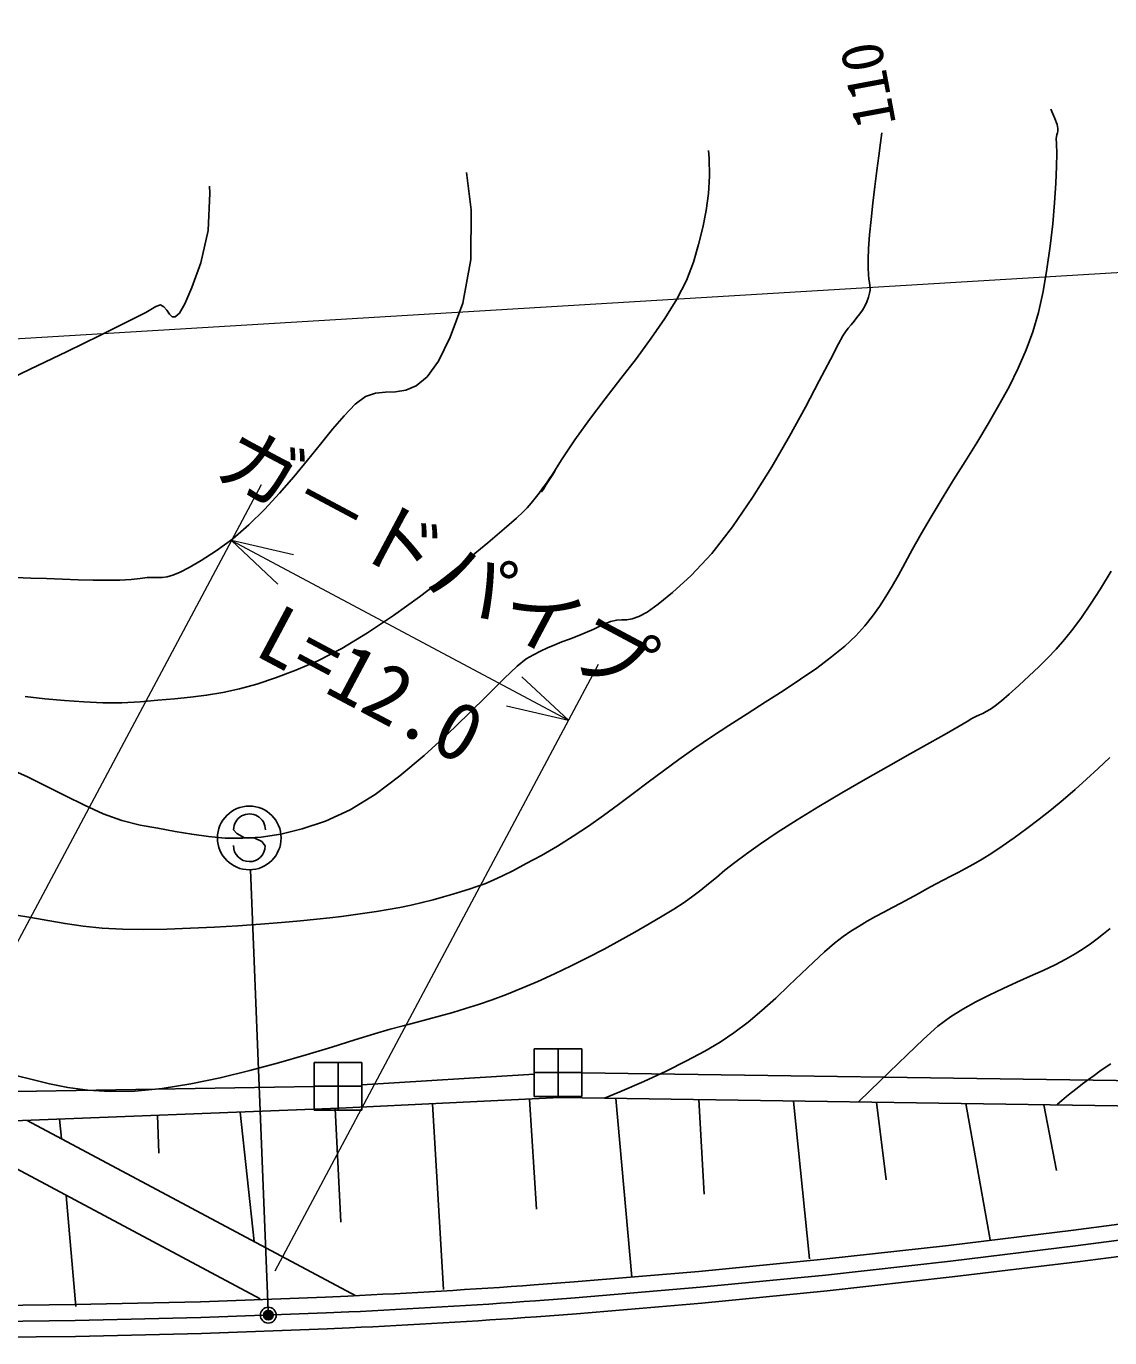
# Model space of a CAD drawing. Units: millimetres, scale not verified. Extents: x 0 to 700000, y -47500 to 447500.
# Drawn here: x 286104 to 320146, y 293411 to 334604 of the extents above; entities that cross this region are included whole.
import ezdxf
from ezdxf.enums import TextEntityAlignment as Align

# ---------------------------------------------------------------- set-up
doc = ezdxf.new("R2010")
doc.units = ezdxf.units.MM
doc.header["$LTSCALE"] = 1000
doc.header["$PDMODE"] = 32
doc.header["$PDSIZE"] = 500
doc.layers.add('作業ﾚｲﾔ1', color=7, linetype='Continuous', lineweight=25)
doc.styles.add('@ＭＳ ゴシック', font='')
doc.styles.add('ＭＳ ゴシック', font='')
doc.styles.get('@ＭＳ ゴシック').set_extended_font_data('@MS Gothic')
doc.styles.get('ＭＳ ゴシック').set_extended_font_data('MS Gothic')

msp = doc.modelspace()

# ---------------------------------------------------------------- linework, layer by layer
at = {"layer": '作業ﾚｲﾔ1', "lineweight": 13}
for p, q in [((67282, 311680), (449281, 334604)), ((283334, 301163), (293491, 320215)), ((292550, 318450), (303139, 312805)), ((294499, 317998), (292550, 318450)), ((292550, 318450), (294011, 317084)), ((293923, 295517), (304080, 314570)), ((303139, 312805), (301678, 314170)), ((301191, 313257), (303139, 312805))]:
    msp.add_line(p, q, dxfattribs=at)
at = {"layer": '作業ﾚｲﾔ1'}
for p, q in [((292717, 309251), (292618, 309369)), ((292962, 309111), (292717, 309251)), ((293263, 309109), (292962, 309111)), ((293508, 308997), (293263, 309109)), ((293614, 308861), (293508, 308997)), ((293703, 294272), (293152, 308111)), ((302064, 300990), (302064, 302490)), ((302064, 302490), (303564, 302490)), ((302814, 300990), (302814, 302490)), ((303564, 302490), (303564, 300990)), ((295152, 300560), (295152, 302060)), ((295152, 302060), (296652, 302060)), ((295902, 300560), (295902, 302060)), ((296652, 302060), (296652, 300560)), ((296652, 301357), (302064, 301693)), ((303564, 301740), (302064, 301740)), ((303564, 301729), (321601, 301469)), ((284415, 301120), (295152, 301298)), ((296652, 301310), (295152, 301310)), ((295932, 300622), (302871, 300955)), ((298872, 300763), (299212, 294932)), ((301910, 300909), (302131, 297453)), ((303564, 300990), (302064, 300990)), ((322456, 300663), (302871, 300955)), ((304632, 300929), (305135, 295313)), ((307236, 300890), (307405, 297926)), ((310206, 300846), (310713, 295895)), ((312817, 300807), (313122, 298373)), ((315628, 300765), (316386, 296491)), ((318072, 300729), (318472, 298664)), ((283667, 300143), (295932, 300622)), ((290226, 300399), (290270, 299204)), ((292828, 300501), (293261, 296437)), ((296652, 300560), (295152, 300560)), ((295806, 300617), (295987, 297046)), ((282863, 300280), (293453, 294635)), ((286129, 300239), (296457, 294733)), ((287153, 300279), (287207, 299665)), ((287362, 297882), (287665, 294392)), ((319004, 296790), (322909, 297300)), ((315080, 296313), (319004, 296790)), ((319066, 296294), (322976, 296805)), ((311158, 295879), (315080, 296313)), ((315138, 295817), (319066, 296294)), ((319129, 295798), (323043, 296309)), ((319129, 295798), (323043, 296309)), ((307237, 295494), (311158, 295879)), ((311210, 295382), (315138, 295817)), ((315196, 295320), (319129, 295798)), ((315196, 295320), (319129, 295798)), ((303315, 295163), (307237, 295494)), ((307282, 294996), (311210, 295382)), ((302066, 295070), (303316, 295163)), ((303353, 294665), (307282, 294996)), ((311262, 294885), (315196, 295320)), ((311262, 294885), (315196, 295320)), ((287638, 294453), (291576, 294543)), ((291576, 294543), (295509, 294689)), ((295509, 294689), (296212, 294721)), ((302102, 294572), (303354, 294665)), ((307328, 294498), (311262, 294885)), ((307328, 294498), (311262, 294885)), ((283693, 294411), (287638, 294453)), ((291591, 294043), (295531, 294190)), ((295531, 294190), (296236, 294222)), ((302138, 294073), (303392, 294166)), ((302138, 294073), (303392, 294166)), ((303392, 294166), (307328, 294498)), ((303392, 294166), (307328, 294498)), ((283696, 293911), (287646, 293953)), ((287646, 293953), (291591, 294043)), ((295554, 293690), (296260, 293723)), ((295554, 293690), (296260, 293723)), ((283698, 293411), (287655, 293453)), ((283698, 293411), (287655, 293453)), ((287655, 293453), (291606, 293544)), ((287655, 293453), (291606, 293544)), ((291606, 293544), (295554, 293690)), ((291606, 293544), (295554, 293690))]:
    msp.add_line(p, q, dxfattribs=at)
for points in [[(285730, 306698), (286249, 306609), (286778, 306513), (287324, 306419), (287893, 306336), (288491, 306273), (289124, 306240), (289803, 306235), (290523, 306246), (291266, 306271), (292015, 306306), (292752, 306350), (293459, 306400), (294120, 306453), (294716, 306506), (295231, 306557), (295646, 306603), (296009, 306647), (296375, 306695), (296744, 306746), (297112, 306802), (297479, 306863), (297841, 306929), (298198, 307000), (298546, 307078), (298885, 307163), (299212, 307255), (299511, 307344), (299777, 307423), (300023, 307499), (300262, 307580), (300507, 307672), (300772, 307784), (301070, 307921), (301413, 308092), (301814, 308302), (302288, 308561), (302794, 308854), (303286, 309162), (303766, 309483), (304239, 309816), (304708, 310157), (305176, 310506), (305646, 310859), (306122, 311214), (306608, 311571), (307106, 311925), (307630, 312282), (308182, 312643), (308749, 313006), (309321, 313370), (309885, 313733), (310428, 314093), (310940, 314447), (311408, 314794), (311820, 315132), (312163, 315458), (312447, 315771), (312693, 316074), (312912, 316377), (313113, 316688), (313307, 317015), (313505, 317367), (313716, 317754), (313950, 318182), (314218, 318661), (314530, 319199), (314877, 319774), (315236, 320354), (315602, 320938), (315967, 321524), (316323, 322111), (316664, 322698), (316982, 323283), (317271, 323864), (317523, 324440), (317731, 325009), (317902, 325612), (318049, 326276), (318173, 326977), (318274, 327691), (318354, 328393), (318413, 329061), (318454, 329670), (318476, 330196), (318482, 330616), (318471, 330906), (318466, 331081), (318481, 331189), (318502, 331260), (318518, 331319), (318518, 331395), (318488, 331516), (318418, 331708), (318295, 331998)], [(285509, 311308), (286126, 311040), (286735, 310741), (287337, 310432), (287932, 310134), (288521, 309867), (289104, 309654), (289681, 309515), (290241, 309417), (290778, 309317), (291303, 309226), (291826, 309152), (292357, 309107), (292907, 309099), (293487, 309138), (294105, 309233), (294774, 309394), (295503, 309632), (296277, 309988), (297064, 310475), (297846, 311057), (298608, 311698), (299332, 312360), (300003, 313009), (300603, 313607), (301116, 314118), (301525, 314507), (301814, 314736), (302037, 314864), (302259, 314977), (302481, 315079), (302707, 315173), (302936, 315264), (303172, 315355), (303415, 315451), (303668, 315556), (303932, 315672), (304210, 315805), (304459, 315908), (304655, 315951), (304820, 315961), (304975, 315965), (305144, 315989), (305350, 316060), (305615, 316205), (305961, 316450), (306411, 316822), (306989, 317348), (307640, 318044), (308289, 318877), (308922, 319799), (309525, 320765), (310085, 321729), (310587, 322643), (311020, 323462), (311368, 324139), (311618, 324628), (311758, 324883), (311840, 325002), (311928, 325117), (312020, 325230), (312113, 325342), (312204, 325455), (312292, 325570), (312374, 325690), (312448, 325815), (312512, 325948), (312564, 326090), (312598, 326217), (312614, 326313), (312616, 326391), (312607, 326466), (312593, 326552), (312576, 326662), (312561, 326811), (312552, 327012), (312552, 327280), (312567, 327628), (312599, 328055), (312644, 328536), (312700, 329048), (312761, 329567), (312824, 330071), (312885, 330535), (312939, 330937), (312983, 331252)], [(286071, 313547), (286689, 313483), (287304, 313426), (287913, 313382), (288514, 313356), (289104, 313356), (289682, 313386), (290235, 313432), (290760, 313477), (291269, 313528), (291772, 313593), (292279, 313679), (292801, 313793), (293350, 313943), (293936, 314135), (294570, 314377), (295262, 314676), (296019, 315063), (296824, 315547), (297647, 316098), (298464, 316685), (299247, 317281), (299969, 317855), (300604, 318378), (301124, 318821), (301504, 319154), (301715, 319348), (301837, 319474), (301964, 319620), (302093, 319778), (302219, 319941), (302339, 320102), (302450, 320256), (302547, 320394), (302628, 320511), (302687, 320598), (302722, 320650), (302710, 320628), (302643, 320523), (302546, 320370), (302441, 320206), (302350, 320066), (302297, 319985), (302305, 320001), (302396, 320148), (302593, 320463), (302919, 320982), (303342, 321617), (303805, 322257), (304292, 322898), (304788, 323537), (305276, 324173), (305742, 324802), (306170, 325422), (306544, 326028), (306848, 326620), (307067, 327193), (307226, 327747), (307360, 328286), (307463, 328818), (307534, 329353), (307568, 329898), (307563, 330463), (307543, 330698)], [(285771, 317287), (286251, 317273), (286745, 317255), (287243, 317236), (287733, 317219), (288205, 317207), (288647, 317201), (289048, 317206), (289397, 317225), (289683, 317259), (289905, 317286), (290083, 317292), (290234, 317289), (290376, 317291), (290528, 317310), (290709, 317359), (290935, 317452), (291226, 317602), (291600, 317821), (292074, 318124), (292596, 318505), (293102, 318944), (293589, 319425), (294058, 319934), (294507, 320455), (294936, 320975), (295344, 321477), (295730, 321948), (296094, 322372), (296434, 322735), (296758, 322976), (297077, 323084), (297392, 323115), (297709, 323124), (298030, 323170), (298358, 323307), (298698, 323593), (299052, 324083), (299424, 324835), (299817, 325905), (300076, 327276), (300078, 328841), (299938, 330012)], [(284985, 323233), (286228, 323829), (287387, 324388), (288412, 324888), (289252, 325306), (289858, 325618), (290178, 325803), (290320, 325850), (290429, 325796), (290519, 325686), (290600, 325565), (290685, 325479), (290787, 325475), (290916, 325596), (291086, 325890), (291308, 326401), (291594, 327174), (291819, 328191), (291876, 329358), (291862, 329576)], [(285775, 301647), (286292, 301519), (286833, 301390), (287411, 301274), (288042, 301188), (288740, 301144), (289518, 301160), (290372, 301244), (291272, 301388), (292197, 301579), (293125, 301803), (294034, 302047), (294903, 302298), (295709, 302542), (296431, 302766), (297047, 302956), (297536, 303100), (297945, 303211), (298341, 303316), (298730, 303418), (299115, 303522), (299504, 303632), (299901, 303750), (300310, 303881), (300739, 304029), (301191, 304196), (301673, 304388), (302179, 304605), (302698, 304841), (303221, 305092), (303743, 305354), (304256, 305620), (304754, 305888), (305229, 306152), (305675, 306408), (306085, 306650), (306452, 306875), (306769, 307082), (307044, 307278), (307295, 307470), (307536, 307666), (307785, 307871), (308057, 308093), (308368, 308338), (308735, 308613), (309174, 308926), (309701, 309282), (310320, 309678), (311006, 310097), (311731, 310527), (312470, 310954), (313194, 311367), (313878, 311753), (314494, 312098), (315014, 312391), (315414, 312619), (315664, 312769), (315815, 312859), (315939, 312923), (316049, 312973), (316154, 313020), (316266, 313076), (316394, 313153), (316550, 313263), (316745, 313416), (316989, 313626), (317292, 313902), (317615, 314203), (317912, 314485), (318191, 314761), (318459, 315041), (318721, 315338), (318985, 315664), (319256, 316030), (319543, 316448), (319851, 316930), (320188, 317488)], [(304272, 300934), (304758, 301134), (305505, 301461), (306207, 301788), (306850, 302108), (307420, 302412), (307902, 302693), (308339, 302987), (308780, 303325), (309218, 303694), (309649, 304080), (310066, 304471), (310465, 304852), (310840, 305211), (311185, 305533), (311495, 305806), (311765, 306016), (312015, 306185), (312269, 306343), (312526, 306494), (312786, 306639), (313049, 306781), (313315, 306921), (313584, 307062), (313854, 307205), (314127, 307352), (314402, 307507), (314666, 307654), (314912, 307785), (315147, 307905), (315379, 308024), (315617, 308148), (315866, 308284), (316137, 308442), (316435, 308627), (316769, 308848), (317146, 309112), (317543, 309403), (317931, 309699), (318310, 310001), (318684, 310311), (319053, 310628), (319418, 310954), (319783, 311288), (320147, 311632)], [(312243, 300815), (312622, 301176), (313218, 301756), (313776, 302301), (314289, 302788), (314748, 303193), (315146, 303495), (315527, 303732), (315934, 303958), (316358, 304174), (316792, 304380), (317224, 304577), (317647, 304767), (318050, 304950), (318426, 305127), (318764, 305299), (319056, 305467), (319307, 305629), (319535, 305785), (319747, 305940), (319953, 306099), (320161, 306265)], [(320182, 302019), (320005, 301900), (319832, 301780), (319654, 301653), (319474, 301521), (319293, 301387), (319117, 301252), (318947, 301118), (318786, 300987), (318638, 300861), (318505, 300743), (318484, 300722)]]:
    msp.add_lwpolyline(points, dxfattribs=at)
for centre, radius in [((293112, 309110), 1000), ((293709, 294122), 150), ((293709, 294122), 120), ((293709, 294122), 90), ((293709, 294122), 60), ((293709, 294122), 30)]:
    msp.add_circle(centre, radius, dxfattribs=at)
for centre, radius, start, end in [((293118, 309365), 500, 359.5549, 179.5549), ((293114, 308865), 500, 179.5549, 359.5549), ((284560, 539444), 245000, 272.72598, 274.09741), ((284560, 539444), 245500, 272.72598, 274.09741), ((284560, 539444), 246000, 272.72598, 274.09741), ((284560, 539444), 246000, 272.72598, 274.09741)]:
    msp.add_arc(centre, radius, start, end, dxfattribs=at)
msp.add_point((293709, 294122), dxfattribs=at)

# ---------------------------------------------------------------- texts
at = {"layer": '作業ﾚｲﾔ1', "style": 'ＭＳ ゴシック'}
msp.add_text('110', height=1320, rotation=100.542, dxfattribs=at).set_placement((313821, 331621), align=Align.BOTTOM_LEFT)
msp.add_text('ガ－ドパイプ', height=1833, rotation=331.937, dxfattribs=at).set_placement((298315, 316510), align=Align.BOTTOM_CENTER)
at = {"layer": '作業ﾚｲﾔ1', "style": '@ＭＳ ゴシック'}
msp.add_text('L=12.0', height=1833, rotation=331.937, dxfattribs=at).set_placement((297374, 314745), align=Align.TOP_CENTER)

doc.saveas('drawing.dxf')
